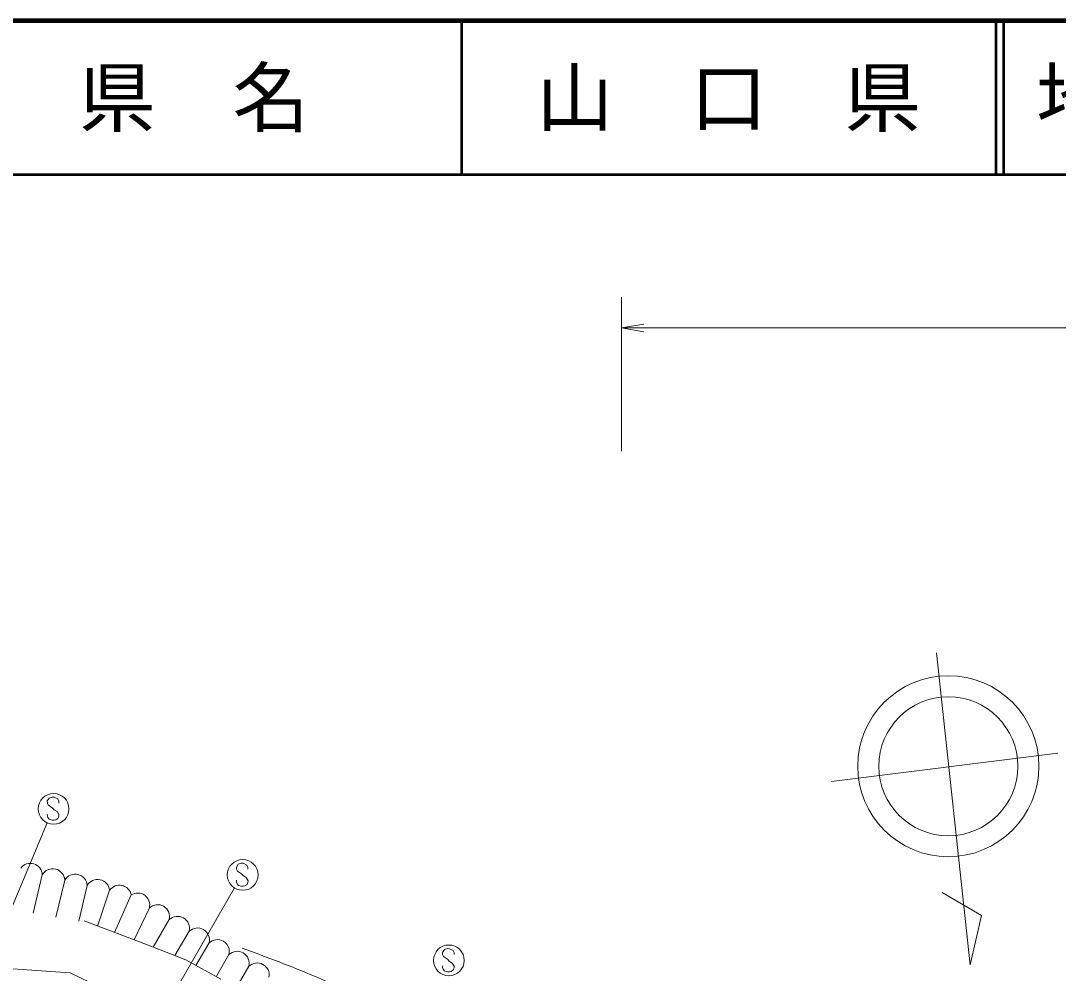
# Model space of a CAD drawing. Units: millimetres, scale not verified. Extents: x 40000 to 680000, y 20000 to 380000.
# Drawn here: x 304358 to 371804, y 318088 to 380000 of the extents above; entities that cross this region are included whole.
import ezdxf
from ezdxf.enums import TextEntityAlignment as Align

# ---------------------------------------------------------------- set-up
doc = ezdxf.new("R2010")
doc.units = ezdxf.units.MM
doc.header["$LTSCALE"] = 1000
for name, color, linetype, lineweight in [('M-BGD', 7, 'Continuous', 13), ('M-BMK-SRVR', 3, 'Continuous', 13), ('M-STR-STR3', 7, 'Continuous', 13), ('M-STR-STRC', 7, 'Continuous', 13), ('M-TTL', 2, 'Continuous', 140), ('M-TTL-LINE', 7, 'Continuous', 50), ('M-TTL-TXT', 7, 'Continuous', 13)]:
    doc.layers.add(name, color=color, linetype=linetype, lineweight=lineweight)
doc.styles.add('ＭＳ ゴシック', font='')
doc.styles.get('ＭＳ ゴシック').set_extended_font_data('MS Gothic')

# ---------------------------------------------------------------- blocks, each defined once
blk = doc.blocks.new('open_arrow')
at = {"color": 0, "linetype": 'Continuous', "lineweight": -2}
blk.add_lwpolyline([(7.5, 1.25), (0, 0), (7.5, -1.25)], dxfattribs=at)

msp = doc.modelspace()

# ---------------------------------------------------------------- linework, layer by layer
at = {"layer": 'M-BGD'}
for p, q in [((305759, 324489), (305163, 321990)), ((307218, 324141), (306643, 321731)), ((308677, 323793), (308124, 321473)), ((310133, 323484), (309358, 321153)), ((311538, 323181), (310458, 320737)), ((312718, 322333), (311727, 320258)), ((308475, 321486), (312542, 319949)), ((314013, 321575), (312964, 319785)), ((315307, 320817), (314380, 319235)), ((312542, 319949), (315096, 318956)), ((316601, 320059), (315745, 318598)), ((317896, 319301), (317075, 317900)), ((299110, 318719), (307563, 318114)), ((315096, 318956), (317365, 317703)), ((319190, 318543), (318319, 317055)), ((307563, 318114), (317780, 313244))]:
    msp.add_line(p, q, dxfattribs=at)
for centre, start, end in [((304979, 324451), 2.83837, 142.56493), ((306438, 324102), 2.83837, 150.31796), ((307897, 323754), 2.83837, 150.31796), ((309356, 323406), 5.76218, 150.31796), ((310771, 323033), 10.86732, 144.7437), ((311960, 322523), 345.90758, 122.70776), ((313255, 321765), 345.90758, 133.38717), ((314549, 321007), 345.90758, 133.38717), ((315844, 320249), 345.90758, 133.38717), ((317138, 319491), 345.90758, 133.38717), ((318432, 318733), 345.90758, 133.38717), ((319727, 317975), 349.01569, 133.38717)]:
    msp.add_arc(centre, 781, start, end, dxfattribs=at)
msp.add_open_spline([(318756, 319718), (320354, 319129), (321952, 318541), (323515, 317870), (325608, 316972), (327638, 315926), (329617, 314791), (331271, 313843), (332889, 312832), (334431, 311712), (336305, 310352), (338067, 308830), (339693, 307178), (340994, 305857), (342208, 304453), (343332, 302980), (344632, 301274), (345811, 299475), (346859, 297605), (348082, 295420), (349126, 293138), (350105, 290832), (350881, 289006), (351616, 287165), (352401, 285346), (353409, 283008), (354500, 280706), (355592, 278404)], degree=3, knots=[0, 0, 0, 0, 1, 1, 1, 2, 2, 2, 3, 3, 3, 4, 4, 4, 5, 5, 5, 6, 6, 6, 7, 7, 7, 8, 8, 8, 9, 9, 9, 9], dxfattribs=at)
at = {"layer": 'M-BMK-SRVR'}
for p, q in [((363884, 338918), (366088, 318635)), ((371787, 332399), (357060, 330549)), ((366805, 321849), (364248, 323340)), ((366088, 318635), (366805, 321849))]:
    msp.add_line(p, q, dxfattribs=at)
for radius in [5885, 4520]:
    msp.add_circle((364659, 331544), radius, dxfattribs=at)
at = {"layer": 'M-STR-STR3'}
for p, q in [((343407, 352030), (343407, 362030)), ((343407, 360030), (428671, 360030))]:
    msp.add_line(p, q, dxfattribs=at)
at = {"layer": 'M-STR-STRC'}
for p, q in [((306209, 329470), (306085, 329286)), ((306085, 329286), (306088, 329154)), ((306088, 329154), (306151, 329025)), ((306401, 329536), (306209, 329470)), ((306523, 329534), (306401, 329536)), ((306773, 329415), (306523, 329534)), ((306836, 329283), (306773, 329415)), ((306836, 329154), (306836, 329283)), ((306151, 329025), (306407, 328844)), ((306407, 328844), (306536, 328712)), ((306536, 328712), (306715, 328596)), ((306715, 328596), (306841, 328396)), ((295986, 303769), (306075, 327865)), ((306088, 328306), (306085, 328427)), ((306128, 328204), (306088, 328306)), ((306212, 328093), (306128, 328204)), ((306399, 328032), (306212, 328093)), ((306533, 328032), (306399, 328032)), ((306633, 328061), (306533, 328032)), ((306775, 328154), (306633, 328061)), ((306836, 328285), (306775, 328154)), ((306841, 328396), (306836, 328285)), ((318502, 325176), (318379, 324992)), ((318695, 325242), (318502, 325176)), ((318816, 325239), (318695, 325242)), ((319066, 325121), (318816, 325239)), ((319129, 324989), (319066, 325121)), ((318379, 324992), (318381, 324860)), ((318381, 324860), (318444, 324731)), ((318444, 324731), (318700, 324549)), ((318700, 324549), (318829, 324418)), ((318829, 324418), (319008, 324302)), ((319129, 324860), (319129, 324989)), ((318381, 324012), (318379, 324133)), ((318421, 323909), (318381, 324012)), ((318505, 323799), (318421, 323909)), ((318692, 323738), (318505, 323799)), ((318926, 323767), (318826, 323738)), ((319068, 323859), (318926, 323767)), ((319008, 324302), (319134, 324102)), ((319129, 323991), (319068, 323859)), ((319134, 324102), (319129, 323991)), ((304694, 300141), (318256, 323631)), ((318826, 323738), (318692, 323738)), ((331907, 319621), (331783, 319436)), ((331783, 319436), (331786, 319305)), ((331786, 319305), (331849, 319176)), ((331849, 319176), (332104, 318994)), ((332099, 319686), (331907, 319621)), ((332220, 319684), (332099, 319686)), ((332470, 319565), (332220, 319684)), ((332533, 319434), (332470, 319565)), ((332533, 319305), (332533, 319434)), ((331786, 318457), (331783, 318578)), ((331825, 318354), (331786, 318457)), ((331909, 318243), (331825, 318354)), ((332104, 318994), (332233, 318862)), ((332233, 318862), (332412, 318746)), ((332412, 318746), (332539, 318546)), ((332533, 318436), (332473, 318304)), ((332539, 318546), (332533, 318436)), ((332096, 318183), (331909, 318243)), ((332231, 318183), (332096, 318183)), ((332331, 318212), (332231, 318183)), ((332473, 318304), (332331, 318212))]:
    msp.add_line(p, q, dxfattribs=at)
for centre in [(306493, 328773), (318786, 324479), (332190, 318924)]:
    msp.add_circle(centre, 1000, dxfattribs=at)
at = {"layer": 'M-TTL'}
msp.add_line((680000, 380000), (40000, 380000), dxfattribs=at)
at = {"layer": 'M-TTL-LINE'}
for p, q in [((333000, 380000), (333000, 370000)), ((367750, 380000), (367750, 370000)), ((368250, 380000), (368250, 370000)), ((40000, 370000), (680000, 370000))]:
    msp.add_line(p, q, dxfattribs=at)

# ---------------------------------------------------------------- block references
at = {"layer": 'M-STR-STR3', "xscale": 193, "yscale": 193}
msp.add_blockref('open_arrow', (343407, 360030), dxfattribs=at)

# ---------------------------------------------------------------- texts
at = {"layer": 'M-TTL-TXT', "style": 'ＭＳ ゴシック'}
for s, p in [('県\u3000名', (315625, 375000)), ('山\u3000口\u3000県', (350375, 375000))]:
    msp.add_text(s, height=3666, dxfattribs=at).set_placement(p, align=Align.MIDDLE_CENTER)
msp.add_text('地 名', height=3666, dxfattribs=at).set_placement((370380, 375000), align=Align.MIDDLE_LEFT)

doc.saveas('drawing.dxf')
